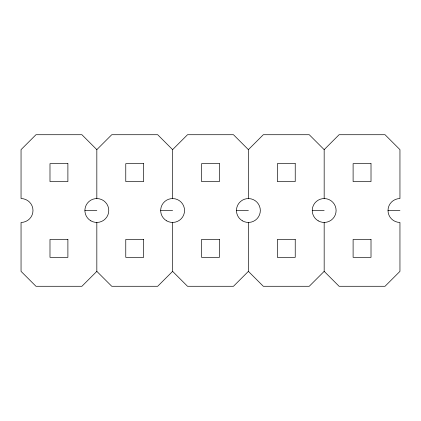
<?xml version="1.0" encoding="UTF-8"?>
<svg xmlns="http://www.w3.org/2000/svg" width="421" height="421" viewBox="0 0 421 421"><rect width="100%" height="100%" fill="white"/><g stroke="black" fill="none" stroke-linecap="round" stroke-linejoin="round"><path stroke-width="0.63" d="M96.83 198.565L96.83 149.639L111.749 134.72L157.691 134.72L172.61 149.639L172.61 198.565M172.61 149.639L187.529 134.72L233.471 134.72L248.39 149.639L248.39 198.565M96.83 222.435L96.83 271.361L81.911 286.28L35.969 286.28L21.05 271.361L21.05 222.435A11.935 11.935 0 0 0 32.985 210.5A11.935 11.935 0 0 0 21.05 198.565L21.05 149.639L35.969 134.72L81.911 134.72L96.83 149.639M248.39 149.639L263.309 134.72L309.251 134.72L324.17 149.639L324.17 198.565M172.61 222.435L172.61 271.361L157.691 286.28L111.749 286.28L96.83 271.361M324.17 149.639L339.089 134.72L385.031 134.72L399.95 149.639L399.95 198.565A11.935 11.935 0 0 0 388.015 210.5A11.935 11.935 0 0 0 399.95 222.435L399.95 271.361L385.031 286.28L339.089 286.28L324.17 271.361L324.17 222.435M248.39 222.435L248.39 271.361L233.471 286.28L187.529 286.28L172.61 271.361M324.17 271.361L309.251 286.28L263.309 286.28L248.39 271.361M84.895 210.5L96.83 210.5M160.675 210.5L172.61 210.5M236.455 210.5L248.39 210.5M312.235 210.5L324.17 210.5M388.015 210.5L399.95 210.5M67.892 163.658L49.988 163.658L49.988 181.562L67.892 181.562L67.892 163.658M143.672 163.658L125.768 163.658L125.768 181.562L143.672 181.562L143.672 163.658M219.452 163.658L201.548 163.658L201.548 181.562L219.452 181.562L219.452 163.658M295.232 163.658L277.328 163.658L277.328 181.562L295.232 181.562L295.232 163.658M371.012 163.658L353.108 163.658L353.108 181.562L371.012 181.562L371.012 163.658M67.892 239.438L49.988 239.438L49.988 257.342L67.892 257.342L67.892 239.438M143.672 239.438L125.768 239.438L125.768 257.342L143.672 257.342L143.672 239.438M219.452 239.438L201.548 239.438L201.548 257.342L219.452 257.342L219.452 239.438M295.232 239.438L277.328 239.438L277.328 257.342L295.232 257.342L295.232 239.438M371.012 239.438L353.108 239.438L353.108 257.342L371.012 257.342L371.012 239.438M90.862 220.836A11.935 11.935 0 0 0 108.765 210.5A11.935 11.935 0 0 0 90.862 200.164A11.935 11.935 0 0 0 90.862 220.836M166.642 220.836A11.935 11.935 0 0 0 184.545 210.5A11.935 11.935 0 0 0 166.642 200.164A11.935 11.935 0 0 0 166.642 220.836M318.202 220.836A11.935 11.935 0 0 0 336.105 210.5A11.935 11.935 0 0 0 318.202 200.164A11.935 11.935 0 0 0 318.202 220.836M242.422 220.836A11.935 11.935 0 0 0 260.325 210.5A11.935 11.935 0 0 0 242.422 200.164A11.935 11.935 0 0 0 242.422 220.836"/></g></svg>
